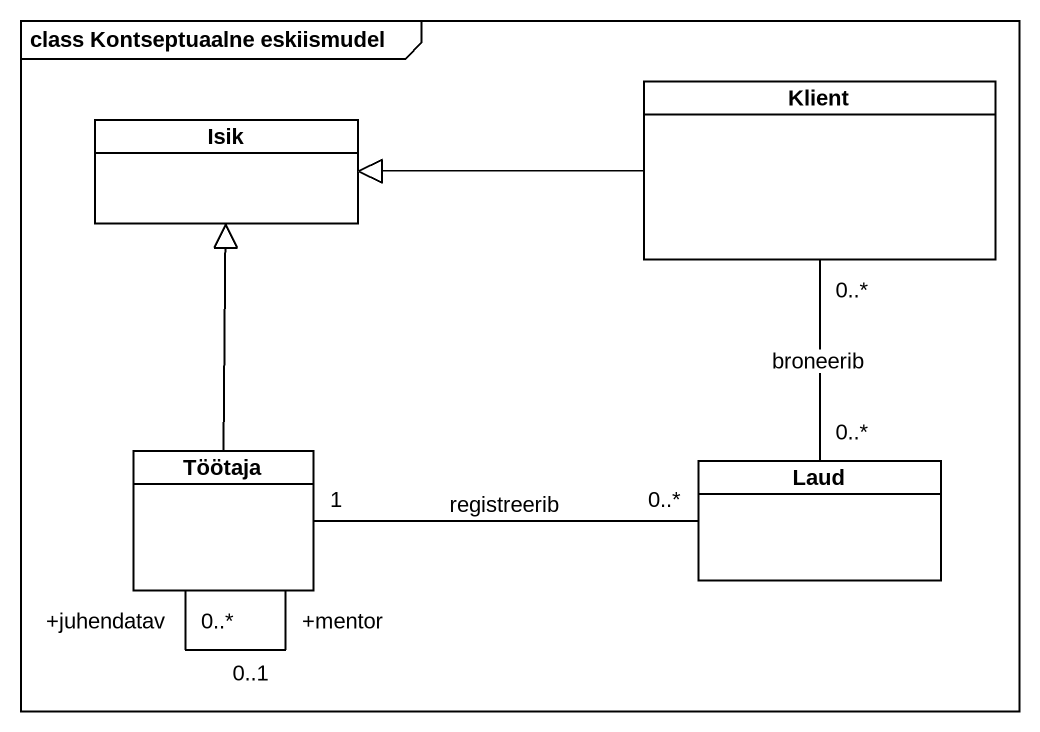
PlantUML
@startuml
mainframe class Kontseptuaalne eskiismudel
hide circle
hide empty members
class Isik
class Klient
class Töötaja
class Laud
Klient -left-|> Isik
Klient "0..*" -- "0..*" Laud : broneerib
Töötaja -up-|> Isik
Töötaja "+juhendatav\n0..*" -- "+mentor\n0..1" Töötaja
Töötaja "1" -right- "0..*" Laud : registreerib
@enduml
